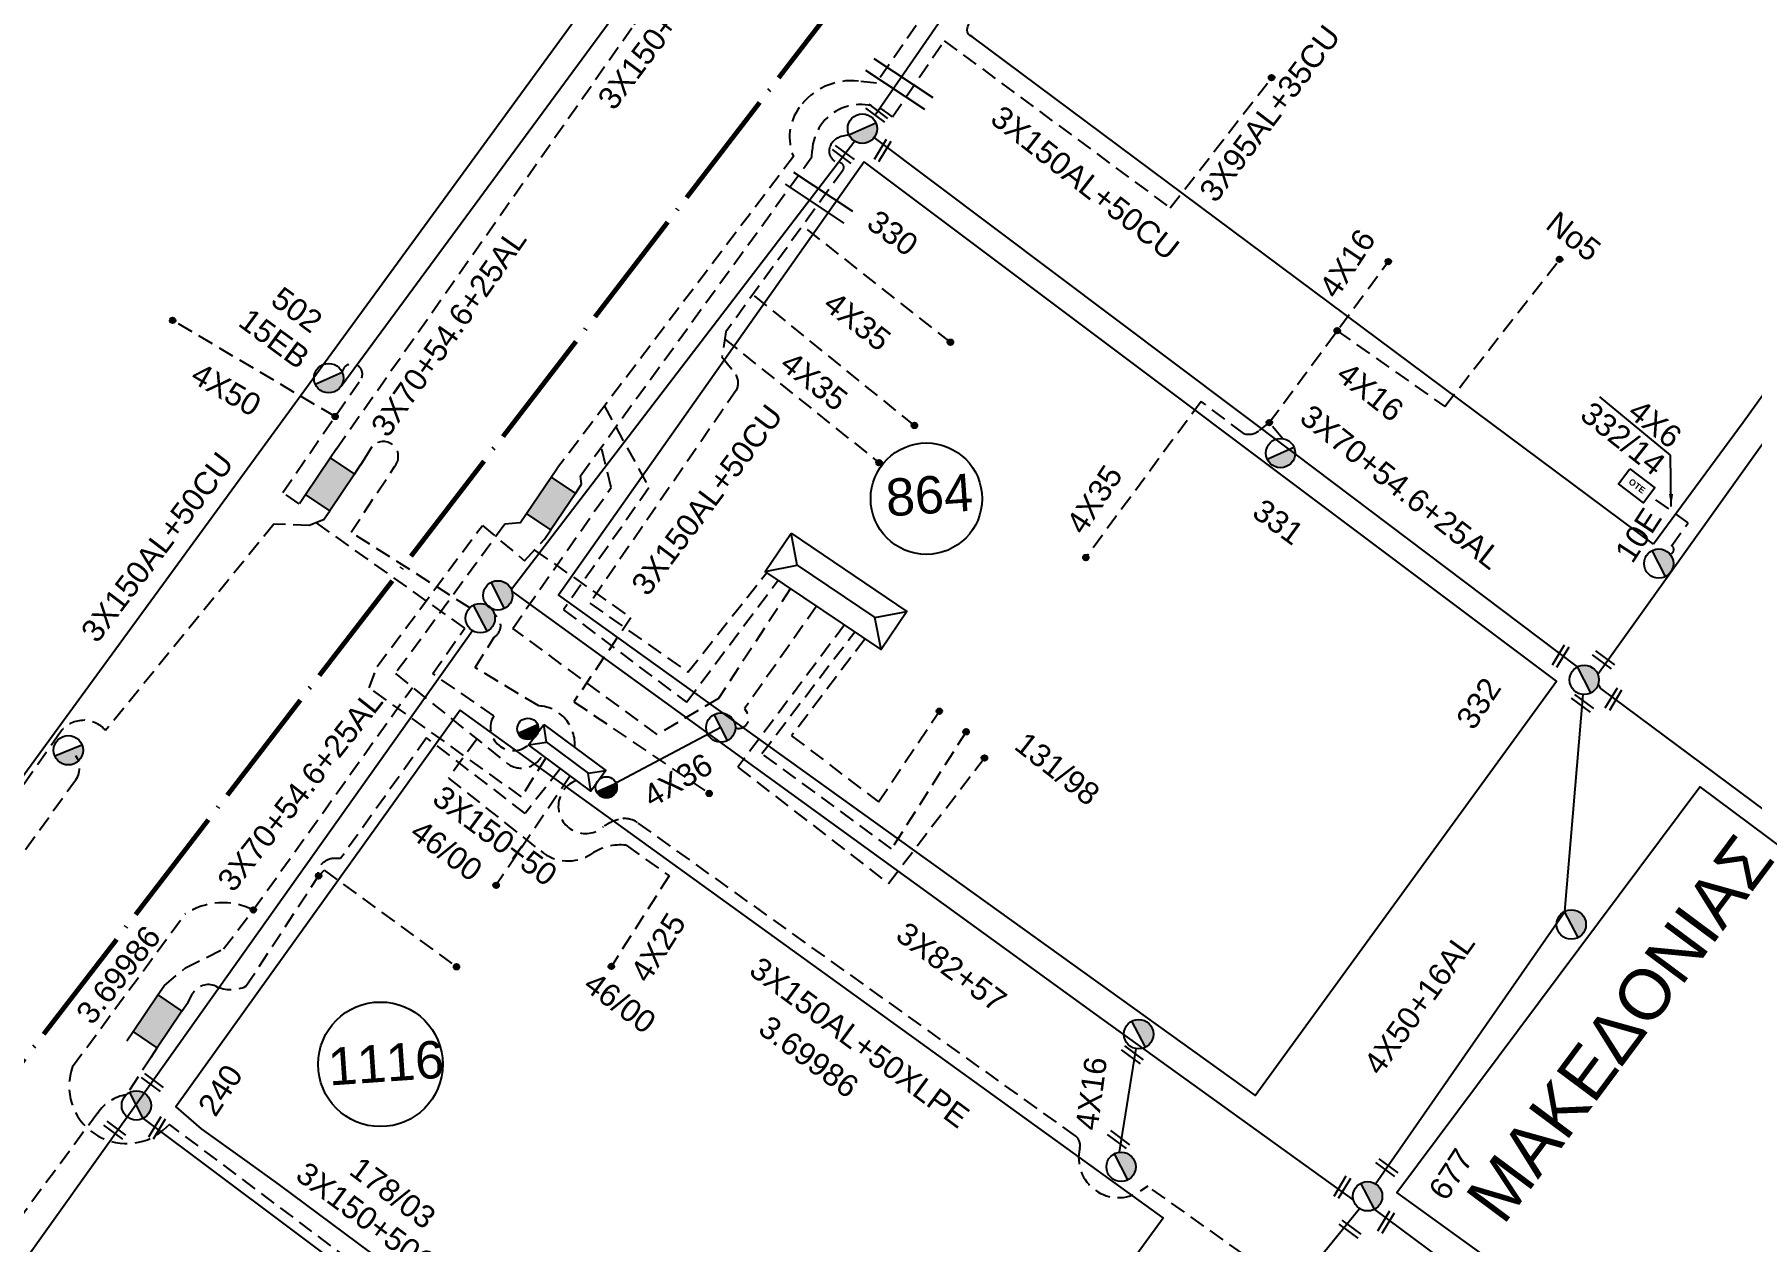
# Model space of a CAD drawing. Header units: millimetres. Extents: x 2999 to 5218, y 1863 to 2903.
# Drawn here: x 4238.4 to 4376.2, y 2205.7 to 2302.5 of the extents above; entities that cross this region are included whole.
import ezdxf

# ---------------------------------------------------------------- set-up
doc = ezdxf.new("R2010")
doc.units = ezdxf.units.MM
doc.header["$LTSCALE"] = 0.5
doc.linetypes.add('ACAD_ISO04W100', pattern=[30, 24, -3, 0, -3])
doc.linetypes.add('DASHED', pattern=[19.05, 12.7, -6.35])
for name, color, linetype in [('Link Box 4 Διευθύνσεων', 7, 'Continuous'), ('Pillar OTE', 7, 'Continuous'), ('Άγνωστα', 7, 'Continuous'), ('Γυμνά εναέρια ΧΤ και ΦΟΠ (3Φ)   4x50+16AL', 7, 'Continuous'), ('Εναέρια παροχή ΧΤ 4x16', 7, 'SYN_LINE'), ('Επιγραφές - Σχήματα', 7, 'Continuous'), ('Καλώδια ΧΤ   3x150+50CU', 7, 'DASHED'), ('Καλώδια ΧΤ   3x150+70AL', 7, 'DASHED'), ('Καλώδια ΧΤ   3x150AL+50CU', 7, 'DASHED'), ('Καλώδια ΧΤ   3x150AL+50XLPE', 7, 'DASHED'), ('Μηχανική τομή', 7, 'Continuous'), ('Στύλος ΦΜ', 7, 'Continuous'), ('Στύλος ΦΜ @ 1', 7, 'Continuous'), ('Συνδέσεις', 7, 'Continuous'), ('Συνεστραμμένα ΧΤ   3x70+54.6+25 AL', 7, 'SYN_LINE'), ('Τομή', 7, 'Continuous'), ('Υποσταθμός εναέριος 2 στύλων', 7, 'Continuous'), ('Υποσταθμός πόλεως', 7, 'Continuous'), ('Υπόβαθρο ΔΕΗ', 7, 'Continuous'), ('Υπόγεια καλώδια Παροχών ΧΤ   4x25', 7, 'DASHED'), ('Υπόγεια καλώδια Παροχών ΧΤ   4x6', 7, 'DASHED')]:
    doc.layers.add(name, color=color, linetype=linetype)
doc.styles.add('arial', font='ARIAL.TTF')
doc.styles.get("Standard").update_dxf_attribs({"font": 'ARIAL.TTF'})
doc.linetypes.add('SYN_LINE', pattern='A,0.5,-0.0001,["/\\/\\/\\/",Standard,S=0.1,R=0,X=0,Y=-0.05],-0.25', length=0.7501)
doc.dimstyles.new('ISO-25', dxfattribs={"dimtxt": 2.5, "dimasz": 2.5, "dimexe": 1.25, "dimexo": 0.625, "dimtad": 1, "dimtxsty": 'Standard', "dimcen": 2.5, "dimadec": 0, "dimazin": 0, "dimtfac": 1, "dimtmove": 0, "dimatfit": 3, "dimfxl": 1, "dimarcsym": 0})

# ---------------------------------------------------------------- blocks, each defined once
blk = doc.blocks.new('ΜΗΧΑΝΙΚΗ ΤΟΜΗ')
at = {"layer": 'Μηχανική τομή', "ltscale": 40}
for p, q in [((-1.89, 0.78), (1.89, 0.78)), ((1.89, 0), (-1.89, 0))]:
    blk.add_line(p, q, dxfattribs=at)
blk = doc.blocks.new('ΤΟΜΗ')
at = {"layer": 'Τομή', "ltscale": 40}
for p, q in [((-5.68, 0), (5.68, 0)), ((5.68, -2.33), (-5.68, -2.33))]:
    blk.add_line(p, q, dxfattribs=at)
blk = doc.blocks.new('ΥΠΑΡΧΩΝ ΤΣΙΜΕΝΤΕΝΙΟΣ ΣΤΥΛΟΣ')
at = {"layer": 'Στύλος ΦΜ'}
blk.add_hatch(color=7, dxfattribs=at).paths.add_polyline_path([(-1.29, -2.28, 0.574793), (2.62, 0, 0.268822), (1.3, 2.27)])
at = {"layer": 'Στύλος ΦΜ', "color": 7}
blk.add_line((-1.29, -2.28), (1.3, 2.27), dxfattribs=at)
blk.add_circle((0, 0), 2.62, dxfattribs=at)
at = {"layer": 'Στύλος ΦΜ', "flags": 4}
for tag, p in [('ΑΡΙΘΜΟΣ', (-4.68, 8.05)), ('ΤΥΠΟΣ', (-4.91, 3.03))]:
    blk.add_attdef(tag, p, '', height=4, dxfattribs=at)
blk = doc.blocks.new('LINK BOX 4 ΑΝΑΧΩΡΗΣΕΩΝ')
at = {"layer": 'Link Box 4 Διευθύνσεων', "ltscale": 40}
blk.add_hatch(color=256, dxfattribs=at).paths.add_polyline_path([(-3.54, 0), (-3.54, -4.67), (3.54, -4.67), (3.54, 0)])
for p, q in [((-3.54, 0), (-5.33, 0)), ((5.33, 0), (3.54, 0)), ((-3.54, -4.67), (-5.33, -4.67)), ((5.33, -4.67), (3.54, -4.67))]:
    blk.add_line(p, q, dxfattribs=at)
blk.add_lwpolyline([(-3.54, -4.67), (-3.54, 0), (3.54, 0), (3.54, -4.67)], close=True, dxfattribs=at)
blk = doc.blocks.new('ΥΠΟΣΤΑΘΜΟΣ ΕΝΑΕΡΙΟΣ ΕΠΙ 2 ΣΤΥΛΩΝ')
at = {"layer": 'Υποσταθμός εναέριος 2 στύλων', "linetype": 'Continuous'}
for points in [[(-11.97, -2.11, 0.574793), (-8.45, -0.07, 0.268822), (-9.64, 1.98)], [(9.68, -2.15, 0.574793), (13.19, -0.1, 0.268822), (12.01, 1.95)]]:
    blk.add_hatch(color=256, dxfattribs=at).paths.add_polyline_path(points)
for p, q in [((-11.97, -2.11), (-9.64, 1.98)), ((9.68, -2.15), (12.01, 1.95))]:
    blk.add_line(p, q, dxfattribs=at)
for centre in [(-10.81, -0.07), (10.84, -0.1)]:
    blk.add_circle(centre, 2.36, dxfattribs=at)
at = {"layer": 'Υποσταθμός πόλεως', "linetype": 'Continuous', "ltscale": 40}
blk.add_lwpolyline([(-8.57, 2.82), (8.57, 2.82), (8.57, -2.82), (-8.57, -2.82)], close=True, dxfattribs=at)
for points in [[(-5.75, 0), (-8.57, 2.82)], [(-8.57, -2.82), (-5.75, 0)], [(-5.75, 0), (5.75, 0)], [(5.75, 0), (8.57, 2.82)], [(8.57, -2.82), (5.75, 0)]]:
    blk.add_lwpolyline(points, dxfattribs=at)
at = {"layer": 'Υποσταθμός εναέριος 2 στύλων', "ltscale": 40, "flags": 1}
for tag, p in [('ΜΕΤΑΣΧΗΜΑΤΙΣΜΟΣ', (14.09, 2.51)), ('ΙΣΧΥΣ', (14.07, -0.28)), ('ΑΡΙΘΜΟΣ', (14.19, -3))]:
    blk.add_attdef(tag, p, '', height=1.8, dxfattribs=at)
blk = doc.blocks.new('ΥΠΟΣΤΑΘΜΟΣ ΠΟΛΕΩΣ')
at = {"layer": 'Υποσταθμός πόλεως', "linetype": 'Continuous', "ltscale": 40}
blk.add_lwpolyline([(-8.57, 2.82), (8.57, 2.82), (8.57, -2.82), (-8.57, -2.82)], close=True, dxfattribs=at)
for points in [[(-5.75, 0), (-8.57, 2.82)], [(5.75, 0), (8.57, 2.82)], [(-8.57, -2.82), (-5.75, 0)], [(-5.75, 0), (5.75, 0)], [(8.57, -2.82), (5.75, 0)]]:
    blk.add_lwpolyline(points, dxfattribs=at)
at = {"layer": 'Υποσταθμός πόλεως', "linetype": 'SYN_LINE', "ltscale": 40, "flags": 1}
for tag, p in [('ΜΕΤΑΣΧΗΜΑΤΙΣΜΟΣ', (10.6, 2.39)), ('ΙΣΧΥΣ', (10.58, -0.41)), ('ΑΡΙΘΜΟΣ', (10.7, -3.13))]:
    blk.add_attdef(tag, p, '', height=1.8, dxfattribs=at)
blk = doc.blocks.new('_ΣΥΝΔΕΣΗ')
at = {"layer": 'Συνδέσεις', "linetype": 'SYN_LINE', "ltscale": 40}
blk.add_hatch(color=256, dxfattribs=at).paths.add_polyline_path([(0.5, -0.01, 1), (-0.5, -0.01, 1)])
at = {"layer": 'Συνδέσεις'}
blk.add_circle((0, -0.01), 0.5, dxfattribs=at)
blk = doc.blocks.new('PILLAR ΟΤΕ')
at = {"layer": 'Pillar OTE', "ltscale": 40}
blk.add_lwpolyline([(-3.31, 2.02), (3.39, 2.02), (3.39, -1.99), (-3.31, -1.99)], close=True, dxfattribs=at)
at = {"layer": 'Pillar OTE', "insert": (-1.81, 0.71), "char_height": 1.3575, "width": 109.961, "attachment_point": 1}
blk.add_mtext('{\\fArial|b1|i0|c161|p34;OTE}', dxfattribs=at)

msp = doc.modelspace()

# ---------------------------------------------------------------- linework, layer by layer
at = {"layer": 'Άγνωστα', "color": 6, "ltscale": 40}
msp.add_line((4265.48, 2269.44), (4264.57, 2267.98), dxfattribs=at)
at = {"layer": 'Άγνωστα', "color": 2, "linetype": 'DASHED', "ltscale": 0.2}
for points in [[(4262.63, 2269.29), (4286.53, 2303.32), (4308.67, 2333.59), (4335.67, 2370.29), (4335.41, 2373.54), (4343.47, 2385.33, 0.384854), (4339.68, 2407.38)], [(4337.52, 2271.38), (4336.71, 2270.74, -0.241984), (4335.46, 2270.5), (4332.05, 2273.09), (4322.79, 2260.55)]]:
    msp.add_lwpolyline(points, format="xyb", dxfattribs=at)
at = {"layer": 'Άγνωστα', "color": 30, "linetype": 'DASHED', "ltscale": 0.2}
for points in [[(4322.34, 2318.21, 1.140529), (4318.06, 2316.84), (4318.06, 2316.84), (4317.81, 2315.81), (4305.98, 2298.63), (4304.53, 2298.79, 0.269759), (4299.78, 2296.67, 0.259011), (4299.31, 2292.73), (4280.38, 2267.75)], [(4280.61, 2243.62), (4277.77, 2240.02), (4269.87, 2246.1), (4262.97, 2236.4), (4262.51, 2236.41, 0.457979), (4261.12, 2234.89)], [(4250.74, 2224.88), (4251.09, 2225.54, -0.394815), (4252.95, 2226.15, 0.218714), (4255.37, 2226.15), (4261.12, 2234.89), (4261.64, 2235.48), (4272.27, 2227.72)]]:
    msp.add_lwpolyline(points, format="xyb", dxfattribs=at)
at = {"layer": 'Άγνωστα', "color": 1, "linetype": 'DASHED', "ltscale": 0.2}
for points in [[(4329.56, 2288.61), (4337.73, 2299.09)], [(4262.52, 2271.87), (4249.48, 2279.59)], [(4299.09, 2258.07), (4293.31, 2249.25), (4288.39, 2246.35), (4276.78, 2254.87), (4284.68, 2266.17), (4283.89, 2269.42)]]:
    msp.add_lwpolyline(points, dxfattribs=at)
at = {"layer": 'Άγνωστα', "color": 173, "linetype": 'SYN_LINE', "ltscale": 20}
msp.add_lwpolyline([(4304.24, 2293.97), (4276.68, 2257.98)], dxfattribs=at)
at = {"layer": 'Άγνωστα', "color": 2, "linetype": 'DASHED', "ltscale": 0.2}
for points in [[(4311.92, 2277.83), (4300.06, 2287.18)], [(4309.03, 2271.15), (4296.06, 2281.66)], [(4293.8, 2278.09), (4306.18, 2268.17)], [(4281.4, 2243.04), (4275.44, 2234.25)]]:
    msp.add_lwpolyline(points, dxfattribs=at)
at = {"layer": 'Άγνωστα', "color": 1, "linetype": 'DASHED', "ltscale": 0.2}
msp.add_lwpolyline([(4259.65, 2264.87), (4258.32, 2265.77), (4264.65, 2274.95, 1.100775), (4263.08, 2275.44, 1.209994)], format="xyb", dxfattribs=at)
at = {"layer": 'Άγνωστα', "color": 30, "linetype": 'DASHED', "ltscale": 0.2}
for points in [[(4284.14, 2272.71), (4287.72, 2266.15), (4280.85, 2256.37), (4290.74, 2248.95), (4298.1, 2258.75)], [(4247.75, 2220.47), (4245.47, 2217)], [(4243.47, 2215.99), (4230.74, 2198.78)]]:
    msp.add_lwpolyline(points, dxfattribs=at)
at = {"layer": 'Άγνωστα', "color": 6, "linetype": 'DASHED', "ltscale": 0.2}
msp.add_lwpolyline([(4273.35, 2256.52), (4263.81, 2262.58), (4267.33, 2267.9, 0.98795), (4265.48, 2269.44, 0.318428)], format="xyb", dxfattribs=at)
at = {"layer": 'Άγνωστα', "color": 133, "linetype": 'DASHED', "ltscale": 0.2}
for points in [[(4279.44, 2244.49), (4277.49, 2241.35), (4265.26, 2250.11), (4265.9, 2251.82), (4274.35, 2263.13), (4277.74, 2260.29), (4279.33, 2262.03)], [(4278.54, 2261.16), (4286.27, 2255.73), (4281.7, 2248.99), (4292.55, 2241.62)], [(4305.07, 2254.04), (4299.17, 2246.26), (4306.15, 2240.95), (4311.03, 2248.23)]]:
    msp.add_lwpolyline(points, dxfattribs=at)
at = {"layer": 'Άγνωστα', "color": 85, "linetype": 'DASHED', "ltscale": 0.2}
for points in [[(4277.39, 2263.34), (4276.16, 2263.23), (4267.36, 2251.24), (4276.3, 2244.07, 0.478985), (4279.16, 2244.7, 0.478985)], [(4241.45, 2219.71), (4250.47, 2231.93, -0.269747), (4255.96, 2232.28)], [(4276.92, 2195.13), (4276.84, 2195.65, 0.68729), (4274.38, 2196.18), (4249.23, 2215.06), (4248.76, 2214.62, -0.768386), (4241.45, 2219.71, -0.299771)]]:
    msp.add_lwpolyline(points, format="xyb", dxfattribs=at)
at = {"layer": 'Άγνωστα', "color": 173, "ltscale": 40}
msp.add_lwpolyline([(4276.73, 2257.82), (4323.63, 2223.86), (4344.27, 2208.99)], dxfattribs=at)
at = {"layer": 'Άγνωστα', "color": 173, "linetype": 'DASHED', "ltscale": 0.2}
msp.add_lwpolyline([(4301.18, 2256.66), (4295.4, 2248.44), (4295.61, 2248.1, -0.693979), (4294.66, 2246.88, -181.565442)], format="xyb", dxfattribs=at)
at = {"layer": 'Άγνωστα', "color": 6, "linetype": 'DASHED', "ltscale": 0.2}
for points in [[(4278.88, 2248.65), (4273.76, 2251.73), (4275.3, 2254.17)], [(4313.18, 2246.58), (4307.2, 2237.19), (4296.78, 2244.82), (4304.24, 2254.6)]]:
    msp.add_lwpolyline(points, dxfattribs=at)
at = {"layer": 'Άγνωστα', "color": 5, "linetype": 'DASHED', "ltscale": 0.2}
msp.add_lwpolyline([(4303.42, 2255.15), (4294.86, 2243.73), (4306.94, 2234.4), (4314.65, 2244.48)], dxfattribs=at)
at = {"layer": 'Άγνωστα', "color": 85, "linetype": 'DASHED', "ltscale": 0.2}
msp.add_lwpolyline([(4248.8, 2226.19), (4250.51, 2227.62), (4253.57, 2229.15), (4255.96, 2232.28), (4268.73, 2250.13)], dxfattribs=at)
at = {"layer": 'Άγνωστα'}
for centre, radius in [((4309.99, 2265.28), 4.47), ((4266.16, 2219.89), 5)]:
    msp.add_circle(centre, radius, dxfattribs=at)
at = {"layer": 'Άγνωστα', "color": 6, "linetype": 'DASHED', "ltscale": 0.2}
for centre, radius, start, end in [((4274.78, 2255.08), 1.04, 299.3985, 59.0952), ((4278.69, 2245.58), 3.08, 355.0288, 86.5677)]:
    msp.add_arc(centre, radius, start, end, dxfattribs=at)
at = {"layer": 'Άγνωστα', "color": 30, "linetype": 'DASHED', "ltscale": 0.2}
msp.add_arc((4246.28, 2214.1), 3.38, 98.7266, 146.1737, dxfattribs=at)
at = {"layer": 'Γυμνά εναέρια ΧΤ και ΦΟΠ (3Φ)   4x50+16AL', "color": 173, "ltscale": 40}
msp.add_lwpolyline([(4346.05, 2210.29), (4361.23, 2232.16), (4362.7, 2249.56)], dxfattribs=at)
at = {"layer": 'Εναέρια παροχή ΧΤ 4x16', "color": 2, "linetype": 'DASHED', "ltscale": 0.2}
for points in [[(4338.59, 2270.1), (4337.52, 2271.38), (4347.07, 2284.31)], [(4342.97, 2278.75), (4351.6, 2272.68), (4360.82, 2284.48)]]:
    msp.add_lwpolyline(points, dxfattribs=at)
at = {"layer": 'Εναέρια παροχή ΧΤ 4x16', "color": 85, "ltscale": 20}
msp.add_lwpolyline([(4325.49, 2212.83), (4326.84, 2221.15)], dxfattribs=at)
at = {"layer": 'Επιγραφές - Σχήματα', "color": 27, "ltscale": 0.2}
msp.add_line((4293.48, 2246.91), (4285.07, 2242.46), dxfattribs=at)
at = {"layer": 'Επιγραφές - Σχήματα', "color": 1, "linetype": 'ACAD_ISO04W100', "lineweight": 60, "ltscale": 0.8}
msp.add_lwpolyline([(5041.82, 2232.51), (4798.19, 2368.57), (4781.43, 2390.55), (4740.07, 2409.38), (4682.54, 2441.8), (4472.55, 2543.03), (4384.7, 2418.33), (4326.09, 2335.44), (4175.84, 2140), (3986.1, 1885.36)], dxfattribs=at)
at = {"layer": 'Επιγραφές - Σχήματα', "color": 5, "linetype": 'DASHED', "ltscale": 0.2}
msp.add_lwpolyline([(4275.26, 2247.86), (4270.36, 2251.24), (4272.94, 2254.89), (4261.01, 2263.35)], dxfattribs=at)
msp.add_arc((4276.84, 2246.91), 1.84, 149.2035, 311.0782, dxfattribs=at)
at = {"layer": 'Καλώδια ΧΤ   3x150+70AL', "color": 27, "linetype": 'Continuous', "ltscale": 0.2}
msp.add_lwpolyline([(4330.99, 2191.36), (4344.76, 2208.31)], dxfattribs=at)
at = {"layer": 'Καλώδια ΧΤ   3x150AL+50CU', "color": 1, "ltscale": 0.2}
for points in [[(4282.31, 2266.44), (4282.22, 2267.12), (4300.8, 2292.71), (4300.82, 2293.2, -0.634732), (4307.28, 2295.91), (4311.42, 2302.03), (4329.56, 2288.61)], [(4192.34, 2176.87, 0.33155), (4195.45, 2178.33), (4241.53, 2242.49, 0.355348), (4241.72, 2244.65)]]:
    msp.add_lwpolyline(points, format="xyb", dxfattribs=at)
at = {"layer": 'Καλώδια ΧΤ   3x150AL+50CU', "color": 2, "ltscale": 0.2}
msp.add_lwpolyline([(4303.78, 2294.49), (4303.15, 2294.33, 0.254565), (4302.23, 2293.48, 0.482179), (4303.04, 2292.23, -0.614818), (4303.27, 2291.62), (4293.89, 2278.66), (4293.58, 2276.66), (4294.64, 2275.31, -0.295062), (4294.75, 2274.02), (4282.97, 2256.9), (4290.85, 2251.36), (4297.19, 2259.36)], format="xyb", dxfattribs=at)
at = {"layer": 'Καλώδια ΧΤ   3x150AL+50CU', "color": 5, "linetype": 'DASHED', "ltscale": 0.2}
msp.add_lwpolyline([(4261.58, 2263.57), (4260.44, 2263.13), (4257.6, 2263.23), (4244.1, 2246.68), (4244.1, 2246.68, 0.490779), (4240.45, 2246.51), (4218.67, 2215.5), (4218.67, 2215.5, -0.109888), (4215.72, 2211.83), (4196.98, 2186.79), (4177.23, 2200.35)], format="xyb", dxfattribs=at)
at = {"layer": 'Καλώδια ΧΤ   3x150AL+50XLPE', "color": 27, "ltscale": 0.2}
msp.add_lwpolyline([(4330.63, 2190.81), (4330.39, 2190.8, -0.752033), (4330.12, 2191.61), (4331.75, 2192.79), (4338.46, 2202.49), (4327.77, 2210.1), (4327.15, 2209.7, -0.67639), (4322.3, 2213.14, 0.281976), (4321.98, 2214.13), (4286.81, 2239.28, 0.233309), (4285.27, 2239.53, 0.088462), (4284.08, 2238.97, -1.219533), (4281.91, 2242.66)], format="xyb", dxfattribs=at)
at = {"layer": 'Συνεστραμμένα ΧΤ   3x70+54.6+25 AL', "color": 1, "ltscale": 20}
msp.add_lwpolyline([(4263.01, 2274.32), (4263.01, 2274.32), (4287.35, 2307.39), (4312.28, 2341.14), (4333.07, 2369.32), (4334.39, 2373.64), (4340.13, 2397.18)], dxfattribs=at)
at = {"layer": 'Συνεστραμμένα ΧΤ   3x70+54.6+25 AL', "color": 30, "ltscale": 20}
for points in [[(4428.8, 2343.93), (4404.47, 2358.38), (4385.86, 2368.86), (4368.02, 2363.88), (4341.85, 2339.83), (4319.34, 2315.56), (4305.89, 2296.05)], [(4247.11, 2215.54), (4275.98, 2193.93)]]:
    msp.add_lwpolyline(points, dxfattribs=at)
at = {"layer": 'Συνεστραμμένα ΧΤ   3x70+54.6+25 AL', "color": 2, "ltscale": 20}
for points in [[(4362.27, 2251.79), (4339.6, 2268.88), (4305.79, 2294.27)], [(4363.89, 2251.2), (4380.04, 2273.81)]]:
    msp.add_lwpolyline(points, dxfattribs=at)
at = {"layer": 'Συνεστραμμένα ΧΤ   3x70+54.6+25 AL', "color": 6, "ltscale": 20}
msp.add_lwpolyline([(4244.58, 2149.23), (4214.91, 2172.37), (4246.22, 2216.23), (4273.55, 2254.69)], dxfattribs=at)
at = {"layer": 'Συνεστραμμένα ΧΤ   3x70+54.6+25 AL', "color": 173, "ltscale": 20}
msp.add_lwpolyline([(4423.48, 2205.15), (4402.82, 2221.3), (4364.13, 2250.05), (4363.93, 2250.41)], dxfattribs=at)
at = {"layer": 'Συνεστραμμένα ΧΤ   3x70+54.6+25 AL', "color": 27, "ltscale": 20}
msp.add_lwpolyline([(4345.95, 2208.25), (4370.18, 2190.25), (4398.63, 2168.67), (4432.23, 2144.51)], dxfattribs=at)
at = {"layer": 'Υπόβαθρο ΔΕΗ'}
for points in [[(4041.74, 2274.77), (4055.09, 2216.34), (4111.08, 2182.81), (4119.62, 2176.81), (4166.99, 2146.54), (4270.65, 2288.47), (4340.95, 2384.82)], [(4304.99, 2292.31), (4280.45, 2257.53), (4336.38, 2217.4), (4360.58, 2250.64), (4304.99, 2292.31)], [(4369.73, 2268.78), (4364.04, 2273.44)], [(4272.57, 2248.3), (4249.74, 2216.49), (4251.77, 2214.72), (4255.44, 2212.1), (4258.04, 2210.23), (4305.32, 2175.08), (4329.01, 2207.58), (4272.57, 2248.3)], [(4398.72, 2172.81), (4347.75, 2209.61), (4372.08, 2242.16), (4422.37, 2204.71), (4422.24, 2204.07), (4398.72, 2172.81)]]:
    msp.add_lwpolyline(points, dxfattribs=at)
msp.add_lwpolyline([(4368.35, 2261.64), (4313.71, 2302.31), (4313.5, 2302.45, -0.329611), (4313.29, 2303.05, -0.059308), (4313.71, 2304), (4349.19, 2353.14), (4354.81, 2349.34), (4364.16, 2362.24, -0.163704), (4377.52, 2371.75, -0.189971), (4387.88, 2370.9), (4398.86, 2363.04), (4426.97, 2342.86), (4375.55, 2271.38), (4368.35, 2261.64)], format="xyb", dxfattribs=at)
at = {"layer": 'Υπόγεια καλώδια Παροχών ΧΤ   4x25', "color": 85, "linetype": 'DASHED', "ltscale": 0.2}
msp.add_lwpolyline([(4273.9, 2245.99), (4271.62, 2242.86), (4279.03, 2237.01, 0.334492), (4283.1, 2236.78, -0.177225), (4285.89, 2237.47), (4289.34, 2235.01), (4284.7, 2227.75)], format="xyb", dxfattribs=at)
at = {"layer": 'Υπόγεια καλώδια Παροχών ΧΤ   4x6', "color": 2, "linetype": 'DASHED', "ltscale": 0.2}
msp.add_lwpolyline([(4369.67, 2260.84, 0.715087), (4369.82, 2261.51), (4371.14, 2263.35), (4368.05, 2265.55)], format="xyb", dxfattribs=at)

# ---------------------------------------------------------------- block references
at = {"layer": 'Link Box 4 Διευθύνσεων', "xscale": 0.5, "yscale": 0.5, "zscale": 0.5, "rotation": 235.9433752979184}
for p in [(4263.08, 2265.78), (4280.82, 2264.24), (4249.24, 2222.68)]:
    msp.add_blockref('LINK BOX 4 ΑΝΑΧΩΡΗΣΕΩΝ', p, dxfattribs=at)
at = {"layer": 'Pillar OTE', "xscale": 0.375, "yscale": 0.375, "zscale": 0.375, "rotation": 322.7673473615813}
msp.add_blockref('PILLAR ΟΤΕ', (4366.99, 2266.32), dxfattribs=at)
at = {"layer": 'Μηχανική τομή', "xscale": 0.4999999999999994, "yscale": 0.4999999999999994, "zscale": 0.4999999999999994}
for p, rotation in [((4305.89, 2296.05), 323.4536695641671), ((4306.64, 2293.13), 58.8348111286886), ((4303.2, 2292.74), 323.4536695641671), ((4361.07, 2252.55), 58.8348111286886), ((4364.23, 2252.19), 323.4536695641671), ((4365.31, 2249.1), 58.8348111286886), ((4362.54, 2248.7), 323.4536695641671), ((4326.41, 2220.5), 323.4536695641671), ((4247.74, 2218.27), 323.4536695641671), ((4248.4, 2214.69), 58.8348111286886), ((4244.72, 2214.44), 323.4536695641671), ((4325.3, 2213.69), 323.4536695641671), ((4346.84, 2211.44), 323.4536695641671), ((4343.54, 2209.92), 58.8348111286886), ((4343.88, 2206.51), 323.4536695641671), ((4347.05, 2207.13), 58.8348111286886)]:
    msp.add_blockref('ΜΗΧΑΝΙΚΗ ΤΟΜΗ', p, dxfattribs=dict(at, rotation=rotation))
at = {"layer": 'Στύλος ΦΜ @ 1', "ltscale": 40}
ref = msp.add_blockref('ΥΠΑΡΧΩΝ ΤΣΙΜΕΝΤΕΝΙΟΣ ΣΤΥΛΟΣ', (4304.85, 2294.97), dxfattribs=dict(at, xscale=0.4499999999998184, yscale=0.4499999999998184, zscale=0.4499999999998184, rotation=323.6823288008424))
ref.add_attrib('ΤΥΠΟΣ', '330', (4305.07, 2287.12), dxfattribs={"layer": 'Στύλος ΦΜ', "height": 1.8, "rotation": 323.6823, "flags": 4})
ref = msp.add_blockref('ΥΠΑΡΧΩΝ ΤΣΙΜΕΝΤΕΝΙΟΣ ΣΤΥΛΟΣ', (4262.01, 2274.95), dxfattribs=dict(at, xscale=0.4499999999998205, yscale=0.4499999999998205, zscale=0.4499999999998205, rotation=323.6823288008421))
ref.add_attrib('ΤΥΠΟΣ', '15EB', (4254.64, 2279.23), dxfattribs={"layer": 'Στύλος ΦΜ', "height": 1.8, "rotation": 323.6823, "flags": 4})
ref.add_attrib('ΑΡΙΘΜΟΣ', '502', (4257.24, 2280.96), dxfattribs={"layer": 'Στύλος ΦΜ', "height": 1.8, "rotation": 323.6823, "flags": 4})
ref = msp.add_blockref('ΥΠΑΡΧΩΝ ΤΣΙΜΕΝΤΕΝΙΟΣ ΣΤΥΛΟΣ', (4338.42, 2268.94), dxfattribs=dict(at, xscale=0.4499999999998185, yscale=0.4499999999998185, zscale=0.4499999999998185, rotation=323.6823288008424))
ref.add_attrib('ΤΥΠΟΣ', '331', (4336.02, 2263.94), dxfattribs={"layer": 'Στύλος ΦΜ', "height": 1.8, "rotation": 323.6823, "flags": 4})
ref = msp.add_blockref('ΥΠΑΡΧΩΝ ΤΣΙΜΕΝΤΕΝΙΟΣ ΣΤΥΛΟΣ', (4368.78, 2260.07), dxfattribs=dict(at, xscale=0.4499999999998184, yscale=0.4499999999998184, zscale=0.4499999999998184, rotation=56.80099436645325))
ref.add_attrib('ΤΥΠΟΣ', '10Ε', (4366.66, 2259.99), dxfattribs={"layer": 'Στύλος ΦΜ', "height": 1.8, "rotation": 56.801, "flags": 4})
for p, xscale, yscale, zscale, rotation in [((4275.59, 2257.52), 0.4499999999998189, 0.4499999999998189, 0.4499999999998189, 56.80099436645327), ((4274.18, 2255.69), 0.4499999999998189, 0.4499999999998189, 0.4499999999998189, 56.80099436645327), ((4293.48, 2246.91), 0.4499999999998184, 0.4499999999998184, 0.4499999999998184, 56.80099436645325), ((4241.11, 2245.09), 0.4499999999998184, 0.4499999999998184, 0.4499999999998184, 322.1917411045871), ((4361.76, 2231.11), 0.4499999999998184, 0.4499999999998184, 0.4499999999998184, 56.80099436645325), ((4327.03, 2222.31), 0.4499999999998184, 0.4499999999998184, 0.4499999999998184, 56.80099436645325), ((4325.62, 2211.66), 0.4499999999998184, 0.4499999999998184, 0.4499999999998184, 56.80099436645325)]:
    msp.add_blockref('ΥΠΑΡΧΩΝ ΤΣΙΜΕΝΤΕΝΙΟΣ ΣΤΥΛΟΣ', p, dxfattribs=dict(at, xscale=xscale, yscale=yscale, zscale=zscale, rotation=rotation))
ref = msp.add_blockref('ΥΠΑΡΧΩΝ ΤΣΙΜΕΝΤΕΝΙΟΣ ΣΤΥΛΟΣ', (4362.8, 2250.74), dxfattribs=dict(at, xscale=0.4499999999998184, yscale=0.4499999999998184, zscale=0.4499999999998184, rotation=56.80099436645325))
ref.add_attrib('ΤΥΠΟΣ', '332', (4353.92, 2246.61), dxfattribs={"layer": 'Στύλος ΦΜ', "height": 1.8, "rotation": 56.801, "flags": 4})
ref = msp.add_blockref('ΥΠΑΡΧΩΝ ΤΣΙΜΕΝΤΕΝΙΟΣ ΣΤΥΛΟΣ', (4246.57, 2216.59), dxfattribs=dict(at, xscale=0.4499999999998184, yscale=0.4499999999998184, zscale=0.4499999999998184, rotation=56.80099436645325))
ref.add_attrib('ΤΥΠΟΣ', '240', (4252.91, 2215.57), dxfattribs={"layer": 'Στύλος ΦΜ', "height": 1.8, "rotation": 56.801, "flags": 4})
ref = msp.add_blockref('ΥΠΑΡΧΩΝ ΤΣΙΜΕΝΤΕΝΙΟΣ ΣΤΥΛΟΣ', (4345.41, 2209.3), dxfattribs=dict(at, xscale=0.4499999999998184, yscale=0.4499999999998184, zscale=0.4499999999998184, rotation=56.80099436645325))
ref.add_attrib('ΤΥΠΟΣ', '677', (4351.7, 2208.82), dxfattribs={"layer": 'Στύλος ΦΜ', "height": 1.8, "rotation": 56.801, "flags": 4})
at = {"layer": 'Συνδέσεις'}
for p, xscale, yscale, zscale in [((4337.7, 2299.07), 0.4500000000000455, 0.4500000000000455, 0.4500000000000455), ((4347.07, 2284.31), 0.4500000000002728, 0.4500000000002728, 0.4500000000002728), ((4360.82, 2284.49), 0.4500000000002728, 0.4500000000002728, 0.4500000000002728), ((4249.48, 2279.59), 0.4500000000002728, 0.4500000000002728, 0.4500000000002728), ((4342.97, 2278.76), 0.4500000000002728, 0.4500000000002728, 0.4500000000002728), ((4311.92, 2277.84), 0.4500000000002728, 0.4500000000002728, 0.4500000000002728), ((4262.53, 2271.88), 0.4500000000002728, 0.4500000000002728, 0.4500000000002728), ((4309.03, 2271.16), 0.4500000000002728, 0.4500000000002728, 0.4500000000002728), ((4337.52, 2271.39), 0.4500000000002728, 0.4500000000002728, 0.4500000000002728), ((4306.18, 2268.18), 0.4500000000002728, 0.4500000000002728, 0.4500000000002728), ((4322.79, 2260.56), 0.4500000000002728, 0.4500000000002728, 0.4500000000002728), ((4311.03, 2248.23), 0.4500000000002728, 0.4500000000002728, 0.4500000000002728), ((4313.18, 2246.58), 0.4500000000002728, 0.4500000000002728, 0.4500000000002728), ((4314.65, 2244.48), 0.4500000000002728, 0.4500000000002728, 0.4500000000002728), ((4292.55, 2241.63), 0.4500000000002728, 0.4500000000002728, 0.4500000000002728), ((4261.2, 2235.01), 0.4500000000002728, 0.4500000000002728, 0.4500000000002728), ((4275.45, 2234.26), 0.4500000000002728, 0.4500000000002728, 0.4500000000002728), ((4255.96, 2232.28), 0.4500000000002728, 0.4500000000002728, 0.4500000000002728), ((4272.27, 2227.72), 0.4500000000002728, 0.4500000000002728, 0.4500000000002728), ((4284.7, 2227.75), 0.4500000000002728, 0.4500000000002728, 0.4500000000002728)]:
    msp.add_blockref('_ΣΥΝΔΕΣΗ', p, dxfattribs=dict(at, xscale=xscale, yscale=yscale, zscale=zscale))
at = {"layer": 'Τομή', "xscale": 0.4999999999999999, "yscale": 0.4999999999999999, "zscale": 0.4999999999999999, "rotation": 326.4013042578985}
for p in [(4308.14, 2299.04), (4301.68, 2289.92)]:
    msp.add_blockref('ΤΟΜΗ', p, dxfattribs=at)
at = {"layer": 'Υποσταθμός εναέριος 2 στύλων', "xscale": 0.3628240152492516, "yscale": 0.3628240152492516, "zscale": 0.3628240152492516, "rotation": 323.3590315499231}
msp.add_blockref('ΥΠΟΣΤΑΘΜΟΣ ΕΝΑΕΡΙΟΣ ΕΠΙ 2 ΣΤΥΛΩΝ', (4281.16, 2244.49), dxfattribs=at)
at = {"layer": 'Υποσταθμός πόλεως', "xscale": 0.6545825432970624, "yscale": 0.6545825432970624, "zscale": 0.6545825432970624, "rotation": 325.9754733050468}
msp.add_blockref('ΥΠΟΣΤΑΘΜΟΣ ΠΟΛΕΩΣ', (4302.74, 2257.84), dxfattribs=at)

# ---------------------------------------------------------------- texts
at = {"layer": 'Άγνωστα', "ltscale": 40, "width": 17.1868, "attachment_point": 1, "style": 'arial'}
for s, insert, char_height, rotation in [('3X150+70', (4283.47, 2297.42), 1.8, 53.0759), ('3X95AL+35CU', (4331.77, 2290.01), 1.8, 53.0759), ('Νο5', (4360.7, 2288.47), 1.8, 321.7074), ('4X35', (4302.7, 2282.04), 1.8, 321.9682), ('4X35', (4299.23, 2277.24), 1.8, 321.9682), ('4X50', (4251.7, 2276.3), 1.8, 329.9068), ('4X35', (4321.1, 2263.27), 1.8, 56.6404), ('864', (4306.63, 2266.84), 3, 3.9372), ('131/98', (4318.04, 2246.69), 1.8, 321.9682), ('4X36', (4287.04, 2241.98), 1.8, 30.5107), ('3X150+50', (4271.27, 2242.39), 1.8, 323.506), ('46/00', (4269.48, 2239.65), 1.8, 323.506), ('3.69986', (4241.6, 2224.07), 1.8, 51.7177), ('3X82+57', (4308.47, 2231.44), 1.8, 323.506), ('46/00', (4283.41, 2227.43), 1.8, 323.506), ('3.69986', (4297.44, 2223.93), 1.8, 323.506), ('1116', (4261.86, 2221.18), 3, 3.9372), ('178/03', (4264.61, 2212.59), 1.8, 323.506)]:
    msp.add_mtext(s, dxfattribs=dict(at, insert=insert, char_height=char_height, rotation=rotation))
at = {"layer": 'Γυμνά εναέρια ΧΤ και ΦΟΠ (3Φ)   4x50+16AL', "ltscale": 40, "insert": (4344.96, 2219.94), "char_height": 1.8, "width": 17.1868, "attachment_point": 1, "rotation": 54.3381, "style": 'arial'}
msp.add_mtext('4X50+16AL', dxfattribs=at)
at = {"layer": 'Εναέρια παροχή ΧΤ 4x16', "ltscale": 20, "char_height": 1.8, "width": 17.1868, "attachment_point": 1, "style": 'arial'}
for s, insert, rotation in [('4X16', (4341.4, 2282.21), 56.6404), ('4X16', (4343.89, 2276.39), 321.7074), ('332/14', (4363.46, 2273.2), 321.7074), ('4X6', (4367.3, 2273.4), 321.7074), ('4X16', (4321.94, 2214.76), 82.3441)]:
    msp.add_mtext(s, dxfattribs=dict(at, insert=insert, rotation=rotation))
at = {"layer": 'Επιγραφές - Σχήματα', "insert": (4353.09, 2209.27), "char_height": 4, "width": 90.8081, "attachment_point": 1, "rotation": 53.3266, "style": 'arial'}
msp.add_mtext('ΜΑΚΕΔΟΝΙΑΣ', dxfattribs=at)
at = {"layer": 'Καλώδια ΧΤ   3x150+50CU', "ltscale": 0.2, "insert": (4260.3, 2212.19), "char_height": 1.8, "width": 17.1868, "attachment_point": 1, "rotation": 323.506, "style": 'arial'}
msp.add_mtext('3X150+50CU', dxfattribs=at)
at = {"layer": 'Καλώδια ΧΤ   3x150AL+50CU', "ltscale": 0.2, "char_height": 1.8, "width": 17.1868, "attachment_point": 1, "style": 'arial'}
for insert, rotation in [((4316.11, 2296.96), 321.9682), ((4286.17, 2258.44), 53.0759), ((4241.99, 2254.69), 52.6803)]:
    msp.add_mtext('3X150AL+50CU', dxfattribs=dict(at, insert=insert, rotation=rotation))
at = {"layer": 'Καλώδια ΧΤ   3x150AL+50XLPE', "ltscale": 40, "insert": (4296.71, 2228.63), "char_height": 1.8, "width": 17.1868, "attachment_point": 1, "rotation": 323.506, "style": 'arial'}
msp.add_mtext('3X150AL+50XLPE', dxfattribs=at)
at = {"layer": 'Συνεστραμμένα ΧΤ   3x70+54.6+25 AL', "ltscale": 20, "char_height": 1.8, "width": 17.1868, "attachment_point": 1, "style": 'arial'}
for insert, rotation in [((4265.28, 2271.12), 54.9734), ((4340.94, 2272.96), 321.9682), ((4252.94, 2234.72), 51.7177)]:
    msp.add_mtext('3X70+54.6+25AL', dxfattribs=dict(at, insert=insert, rotation=rotation))
at = {"layer": 'Υπόγεια καλώδια Παροχών ΧΤ   4x25', "ltscale": 40, "insert": (4286.12, 2227.27), "char_height": 1.8, "width": 17.1868, "attachment_point": 1, "rotation": 57.8295, "style": 'arial'}
msp.add_mtext('4X25', dxfattribs=at)

# ---------------------------------------------------------------- leaders
at = {"layer": 'Επιγραφές - Σχήματα', "ltscale": 40}
msp.add_leader([(4369.78, 2264.65), (4369.73, 2268.78)], dimstyle='ISO-25', override={"dimasz": 1, "dimtad": 0}, dxfattribs=at)

doc.saveas('drawing.dxf')
